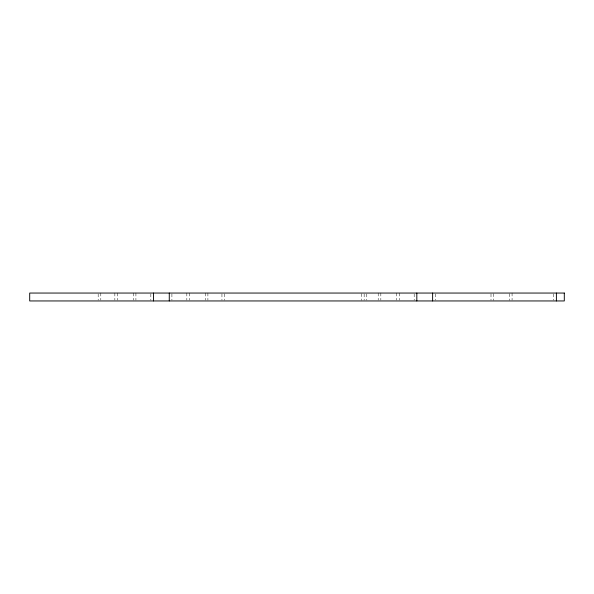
<?xml version="1.0" encoding="UTF-8"?>
<svg xmlns="http://www.w3.org/2000/svg" width="594" height="594" viewBox="0 0 594 594"><rect width="100%" height="100%" fill="white"/><g stroke="black" fill="none" stroke-linecap="round" stroke-linejoin="round"><path stroke-width="0.45" stroke-dasharray="2.97 2.23" d="M553.764 293.926L553.764 300.074M512.073 293.05L512.073 300.074M509.437 293.711L509.437 300.289M493.636 293.711L493.636 300.289M491 293.926L491 300.074M435.261 293.926L435.261 300.074M414.189 293.926L414.189 300.074M399.272 293.05L399.272 300.074M396.636 293.05L396.636 300.074M380.836 293.05L380.836 300.074M378.2 293.05L378.2 300.074M366.788 293.926L366.788 300.074M364.152 293.926L364.152 300.074M361.523 293.711L361.523 300.289M224.577 293.837L224.577 300.163M221.948 293.926L221.948 300.074M207.9 293.05L207.9 300.074M205.264 293.05L205.264 300.074M189.464 293.05L189.464 300.074M186.835 293.05L186.835 300.074M171.911 293.926L171.911 300.074M150.839 293.926L150.839 300.074M135.915 293.05L135.915 300.074M133.286 293.05L133.286 300.074M117.486 293.05L117.486 300.074M114.85 293.05L114.85 300.074M100.802 293.05L100.802 300.074M98.173 293.926L98.173 300.074"/><path stroke-width="0.89" d="M556.4 293.05L556.4 300.95M432.625 293.05L432.625 300.95M416.825 293.05L416.825 300.95M169.275 293.05L169.275 300.95M153.475 293.05L153.475 300.95M564.3 293.05L29.7 293.05L29.7 300.95L564.3 300.95L564.3 293.05"/></g></svg>
